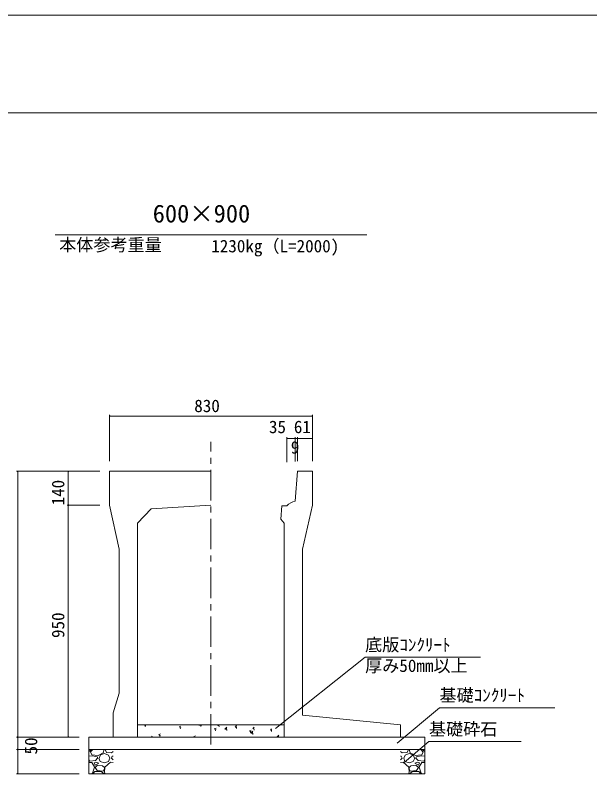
# Model space of a CAD drawing. Units: millimetres on the paper, scale 1:20. Extents: x 0 to 841, y 0 to 594.
# Drawn here: x 437.1 to 554.7, y 438.7 to 594 of the extents above; entities that cross this region are included whole.
import ezdxf
from ezdxf.enums import TextEntityAlignment as Align

# ---------------------------------------------------------------- set-up
doc = ezdxf.new("R2010")
doc.units = ezdxf.units.MM
doc.linetypes.add('USER2', pattern=[10, 6.25, -1.25, 1.25, -1.25])
for name, color, linetype, lineweight in [('D-STR-DIM（寸法）', 7, 'Continuous', 18), ('D-STR-HTXT（旗揚げ）', 4, 'Continuous', 18), ('D-STR-STRn（構造物）', 5, 'Continuous', 18), ('D-STR（構造物外形線）', 1, 'Continuous', 18), ('D-TTL(外枠）', 2, 'Continuous', 18), ('DEFPOINTS_2', 8, 'Continuous', 18)]:
    doc.layers.add(name, color=color, linetype=linetype, lineweight=lineweight)
doc.layers.add('D-STR-TXT（文字）', color=7, linetype='Continuous')
doc.styles.add('ＭＳ ゴシック', font='')
doc.styles.get('ＭＳ ゴシック').set_extended_font_data('MS Gothic')

msp = doc.modelspace()

# ---------------------------------------------------------------- linework, layer by layer
at = {"layer": 'D-STR-DIM（寸法）'}
for p, q in [((456.459, 502.674), (456.459, 512.162)), ((456.459, 511.912), (456.609, 511.937)), ((456.459, 511.912), (456.479, 511.912)), ((456.609, 511.887), (456.459, 511.912)), ((456.479, 511.912), (497.939, 511.912)), ((497.809, 511.937), (497.959, 511.912)), ((497.959, 511.912), (497.809, 511.887)), ((497.959, 511.912), (497.939, 511.912)), ((497.959, 502.674), (497.959, 512.162)), ((492.719, 502.509), (492.719, 507.58)), ((492.719, 507.33), (492.869, 507.355)), ((492.719, 507.33), (492.739, 507.33)), ((492.869, 507.305), (492.719, 507.33)), ((492.739, 507.33), (494.449, 507.33)), ((494.319, 507.355), (494.469, 507.33)), ((494.469, 507.33), (494.319, 507.305)), ((494.469, 507.33), (494.449, 507.33)), ((494.469, 502.642), (494.469, 507.58)), ((494.469, 502.642), (494.469, 507.58)), ((494.469, 507.33), (494.619, 507.355)), ((494.469, 507.33), (494.489, 507.33)), ((494.619, 507.305), (494.469, 507.33)), ((494.889, 507.33), (494.489, 507.33)), ((494.759, 507.355), (494.909, 507.33)), ((494.909, 507.33), (494.759, 507.305)), ((494.909, 507.33), (494.889, 507.33)), ((494.909, 502.674), (494.909, 507.58)), ((494.909, 502.674), (494.909, 507.58)), ((494.909, 507.33), (495.059, 507.355)), ((494.909, 507.33), (494.929, 507.33)), ((495.059, 507.305), (494.909, 507.33)), ((494.929, 507.33), (497.939, 507.33)), ((497.809, 507.355), (497.959, 507.33)), ((497.959, 507.33), (497.809, 507.305)), ((497.959, 507.33), (497.939, 507.33)), ((497.959, 502.674), (497.959, 507.58)), ((454.459, 500.674), (437.413, 500.674)), ((437.638, 500.524), (437.663, 500.674)), ((437.663, 500.674), (437.663, 500.654)), ((437.663, 500.674), (437.688, 500.524)), ((437.663, 500.654), (437.663, 446.194)), ((454.459, 500.674), (447.773, 500.674)), ((447.998, 500.524), (448.023, 500.674)), ((448.023, 500.674), (448.023, 500.654)), ((448.023, 500.674), (448.048, 500.524)), ((448.023, 500.654), (448.023, 493.694)), ((454.459, 493.674), (447.773, 493.674)), ((454.459, 493.674), (447.773, 493.674)), ((448.023, 493.674), (447.998, 493.824)), ((447.998, 493.524), (448.023, 493.674)), ((448.048, 493.824), (448.023, 493.674)), ((448.023, 493.674), (448.023, 493.694)), ((448.023, 493.674), (448.023, 493.654)), ((448.023, 493.674), (448.048, 493.524)), ((448.023, 493.654), (448.023, 446.194)), ((450.209, 446.174), (437.413, 446.174)), ((450.209, 446.174), (437.413, 446.174)), ((437.663, 446.174), (437.638, 446.324)), ((437.638, 446.024), (437.663, 446.174)), ((437.688, 446.324), (437.663, 446.174)), ((437.663, 446.174), (437.663, 446.194)), ((437.663, 446.174), (437.663, 446.154)), ((437.663, 446.174), (437.688, 446.024)), ((437.663, 446.154), (437.663, 443.694)), ((450.209, 446.174), (447.773, 446.174)), ((448.023, 446.174), (447.998, 446.324)), ((448.048, 446.324), (448.023, 446.174)), ((448.023, 446.174), (448.023, 446.194)), ((450.209, 443.674), (437.413, 443.674)), ((450.209, 443.674), (437.413, 443.674)), ((437.663, 443.674), (437.638, 443.824)), ((437.638, 443.524), (437.663, 443.674)), ((437.688, 443.824), (437.663, 443.674)), ((437.663, 443.674), (437.663, 443.694)), ((437.663, 443.674), (437.663, 443.654)), ((437.663, 443.674), (437.688, 443.524)), ((437.663, 443.654), (437.663, 438.694)), ((450.209, 438.674), (437.413, 438.674)), ((437.663, 438.674), (437.638, 438.824)), ((437.688, 438.824), (437.663, 438.674)), ((437.663, 438.674), (437.663, 438.694))]:
    msp.add_line(p, q, dxfattribs=at)
at = {"layer": 'D-STR-DIM（寸法）', "linetype": 'USER2'}
msp.add_line((477.209, 444.646), (477.209, 506.621), dxfattribs=at)
at = {"layer": 'D-STR-HTXT（旗揚げ）'}
for p, q in [((445.318, 549), (509.101, 549)), ((490.403, 447.939), (508.753, 462.534)), ((532.352, 462.534), (508.753, 462.534)), ((515.317, 444.943), (523.963, 452.207)), ((547.561, 452.207), (523.963, 452.207)), ((516.729, 441.014), (521.813, 445.276)), ((540.676, 445.276), (521.813, 445.276))]:
    msp.add_line(p, q, dxfattribs=at)
at = {"layer": 'D-STR-STRn（構造物）', "color": 7}
for p, q in [((462.209, 448.674), (492.209, 448.674)), ((463.581, 448.674), (463.776, 448.542)), ((463.735, 448.265), (463.837, 448.568)), ((470.713, 448.31), (471.063, 448.444)), ((470.713, 448.31), (470.961, 448.142)), ((470.921, 447.865), (471.022, 448.167)), ((474.704, 448.659), (474.719, 448.674)), ((474.704, 448.659), (475.149, 448.59)), ((475.106, 448.368), (475.07, 448.674)), ((475.282, 448.582), (475.265, 448.674)), ((477.898, 447.909), (478.248, 448.043)), ((477.898, 447.909), (478.147, 447.741)), ((478.107, 447.464), (478.208, 447.767)), ((478.609, 448.573), (478.694, 448.674)), ((478.609, 448.573), (478.908, 448.547)), ((478.868, 448.269), (478.811, 448.582)), ((480.04, 447.831), (480.43, 448.237)), ((480.04, 447.831), (480.485, 447.762)), ((480.442, 447.54), (480.387, 448.015)), ((482.195, 448.259), (482.437, 448.546)), ((482.195, 448.259), (482.494, 448.233)), ((482.455, 447.955), (482.397, 448.268)), ((485.084, 447.509), (485.434, 447.643)), ((485.084, 447.509), (485.333, 447.341)), ((485.292, 447.064), (485.394, 447.366)), ((485.377, 447.004), (485.766, 447.409)), ((485.782, 447.945), (486.023, 448.232)), ((485.782, 447.945), (486.081, 447.919)), ((486.041, 447.641), (485.983, 447.955)), ((489.368, 447.631), (489.609, 447.919)), ((489.368, 447.632), (489.667, 447.605)), ((489.627, 447.327), (489.569, 447.641)), ((465.047, 446.174), (465.199, 446.354)), ((466.512, 446.697), (466.862, 446.831)), ((466.512, 446.697), (466.76, 446.529)), ((466.72, 446.252), (466.821, 446.554)), ((473.697, 446.296), (474.047, 446.431)), ((473.697, 446.296), (473.879, 446.174)), ((485.377, 447.004), (485.821, 446.935)), ((485.778, 446.712), (485.723, 447.187)), ((490.713, 446.176), (491.102, 446.582)), ((490.713, 446.176), (490.728, 446.174)), ((491.081, 446.174), (491.059, 446.36))]:
    msp.add_line(p, q, dxfattribs=at)
at = {"layer": 'D-STR-STRn（構造物）'}
for p, q in [((452.209, 446.174), (452.209, 438.674)), ((452.209, 446.174), (520.959, 446.174)), ((520.959, 446.174), (520.959, 438.674)), ((452.209, 443.674), (520.959, 443.674)), ((452.209, 443.239), (452.772, 443.674)), ((452.518, 443.122), (453.015, 443.674)), ((452.878, 442.519), (452.528, 443.119)), ((455.171, 442.968), (454.121, 442.418)), ((454.619, 442.571), (455.419, 442.821)), ((455.37, 443.671), (455.17, 442.971)), ((455.416, 442.821), (456.216, 442.521)), ((455.54, 443.674), (455.81, 443.033)), ((455.815, 443.019), (456.865, 442.969)), ((456.868, 442.975), (457.209, 443.239)), ((516.301, 442.975), (515.959, 443.239)), ((517.354, 443.019), (516.304, 442.969)), ((517.753, 442.821), (516.953, 442.521)), ((517.629, 443.674), (517.359, 443.033)), ((518.55, 442.571), (517.75, 442.821)), ((517.799, 443.671), (517.999, 442.971)), ((517.998, 442.968), (519.048, 442.418)), ((520.651, 443.122), (520.154, 443.674)), ((520.291, 442.519), (520.641, 443.119)), ((520.959, 443.239), (520.397, 443.674)), ((452.973, 442.366), (452.209, 442.285)), ((452.417, 441.288), (452.209, 441.514)), ((453.565, 441.374), (452.415, 441.274)), ((454.115, 442.432), (452.865, 442.532)), ((453.966, 442.124), (452.966, 442.374)), ((454.018, 441.872), (453.568, 441.372)), ((454.019, 441.868), (453.969, 442.118)), ((454.264, 441.873), (454.564, 441.173)), ((454.317, 441.871), (454.617, 442.571)), ((454.564, 441.168), (455.414, 440.918)), ((455.421, 440.918), (456.271, 441.168)), ((456.219, 442.52), (456.519, 441.87)), ((456.267, 441.174), (456.517, 441.874)), ((456.867, 441.873), (457.017, 442.273)), ((457.209, 441.514), (456.867, 441.888)), ((457.209, 442.285), (457.023, 442.266)), ((515.959, 442.285), (516.146, 442.266)), ((515.959, 441.514), (516.302, 441.888)), ((516.302, 441.873), (516.152, 442.273)), ((516.95, 442.52), (516.65, 441.87)), ((516.902, 441.174), (516.652, 441.874)), ((517.748, 440.918), (516.898, 441.168)), ((518.605, 441.168), (517.755, 440.918)), ((518.852, 441.871), (518.552, 442.571)), ((518.905, 441.873), (518.605, 441.173)), ((519.054, 442.432), (520.304, 442.532)), ((519.15, 441.868), (519.2, 442.118)), ((519.151, 441.872), (519.601, 441.372)), ((519.203, 442.124), (520.203, 442.374)), ((519.604, 441.374), (520.754, 441.274)), ((520.196, 442.366), (520.959, 442.285)), ((520.752, 441.288), (520.959, 441.514)), ((452.82, 440.966), (452.209, 441.017)), ((453.379, 440.074), (452.829, 440.974)), ((452.969, 438.82), (453.369, 440.07)), ((453.316, 440.922), (453.516, 440.422)), ((453.668, 441.07), (453.318, 440.92)), ((453.516, 440.423), (454.266, 440.873)), ((453.517, 439.973), (453.917, 439.373)), ((454.018, 440.471), (453.518, 439.971)), ((454.27, 440.872), (453.67, 441.072)), ((455.024, 440.324), (454.024, 440.474)), ((455.429, 439.961), (455.029, 440.311)), ((455.17, 439.222), (455.42, 439.672)), ((455.466, 440.024), (455.416, 438.974)), ((455.418, 439.672), (455.418, 439.972)), ((456.619, 441.071), (455.469, 440.021)), ((457.209, 441.017), (456.62, 441.066)), ((515.959, 441.017), (516.549, 441.066)), ((516.55, 441.071), (517.7, 440.021)), ((517.703, 440.024), (517.753, 438.974)), ((517.74, 439.961), (518.14, 440.311)), ((517.999, 439.222), (517.749, 439.672)), ((517.751, 439.672), (517.751, 439.972)), ((518.145, 440.324), (519.145, 440.474)), ((518.899, 440.872), (519.499, 441.072)), ((519.653, 440.423), (518.903, 440.873)), ((519.151, 440.471), (519.651, 439.971)), ((519.652, 439.973), (519.252, 439.373)), ((519.501, 441.07), (519.851, 440.92)), ((519.853, 440.922), (519.653, 440.422)), ((519.79, 440.074), (520.34, 440.974)), ((520.2, 438.82), (519.8, 440.07)), ((520.349, 440.966), (520.959, 441.017)), ((452.209, 438.674), (485.709, 438.674)), ((452.209, 438.674), (520.959, 438.674)), ((452.772, 438.674), (452.968, 438.825)), ((453.015, 438.674), (453.418, 439.122)), ((453.418, 439.122), (454.718, 439.122)), ((453.92, 439.369), (455.17, 439.219)), ((454.717, 439.133), (455.367, 438.683)), ((455.41, 438.983), (455.54, 438.674)), ((517.759, 438.983), (517.629, 438.674)), ((518.452, 439.133), (517.802, 438.683)), ((519.249, 439.369), (517.999, 439.219)), ((519.751, 439.122), (518.451, 439.122)), ((520.154, 438.674), (519.751, 439.122)), ((520.396, 438.674), (520.201, 438.825))]:
    msp.add_line(p, q, dxfattribs=at)
at = {"layer": 'D-STR（構造物外形線）'}
for p, q in [((456.459, 493.674), (456.459, 500.674)), ((456.459, 500.674), (477.209, 500.674)), ((494.909, 500.674), (494.469, 494.511)), ((494.909, 500.674), (497.959, 500.674)), ((497.959, 493.674), (497.959, 500.674)), ((456.459, 493.674), (458.459, 484.674)), ((462.209, 490.024), (464.955, 492.938)), ((464.955, 492.938), (477.209, 493.674)), ((491.719, 493.524), (491.49, 490.788)), ((491.719, 493.524), (492.719, 493.524)), ((495.959, 484.674), (497.959, 493.674)), ((462.209, 446.174), (462.209, 490.024)), ((491.49, 490.788), (492.209, 490.024)), ((492.209, 446.174), (492.209, 490.024)), ((458.459, 455.174), (458.459, 484.674)), ((495.959, 450.674), (495.959, 484.674)), ((457.209, 451.174), (458.459, 455.174)), ((457.209, 446.174), (457.209, 451.174)), ((495.959, 450.674), (515.959, 448.674)), ((515.959, 446.174), (515.959, 448.674)), ((457.209, 446.174), (462.209, 446.174)), ((492.209, 446.174), (497.209, 446.174)), ((492.209, 446.174), (515.959, 446.174))]:
    msp.add_line(p, q, dxfattribs=at)
msp.add_arc((495.497, 490.645), 4, 104.89309, 133.9699, dxfattribs=at)
at = {"layer": 'D-TTL(外枠）'}
msp.add_line((25, 574), (820, 574), dxfattribs=at)
at = {"layer": 'DEFPOINTS_2'}
msp.add_line((0, 594), (841, 594), dxfattribs=at)

# ---------------------------------------------------------------- texts
at = {"layer": 'D-STR-DIM（寸法）', "style": 'ＭＳ ゴシック'}
for s, p in [('830', (473.789, 511.962)), ('35', (489.072, 507.655)), ('61', (494.17, 507.655)), ('9', (493.549, 503.459))]:
    msp.add_text(s, height=2.566, dxfattribs=at).set_placement(p, align=Align.BOTTOM_LEFT)
for s, p in [('140', (447.973, 493.629)), ('950', (447.973, 466.486)), ('50', (442.431, 442.641))]:
    msp.add_text(s, height=2.566, rotation=90, dxfattribs=at).set_placement(p, align=Align.BOTTOM_LEFT)
at = {"layer": 'D-STR-TXT（文字）', "style": 'ＭＳ ゴシック'}
for s, height, p in [('600×900', 3.666, (465.294, 550.449)), ('本体参考重量', 2.566, (446.148, 544.933)), ('1230kg（L=2000)', 2.566, (477.268, 544.67)), ('底版ｺﾝｸﾘｰﾄ', 2.566, (508.753, 463.034)), ('厚み50mm以上', 2.566, (508.753, 458.762)), ('基礎ｺﾝｸﾘｰﾄ', 2.566, (523.963, 452.707)), ('基礎砕石', 2.566, (521.813, 445.776))]:
    msp.add_text(s, height=height, dxfattribs=at).set_placement(p, align=Align.BOTTOM_LEFT)

doc.saveas('drawing.dxf')
